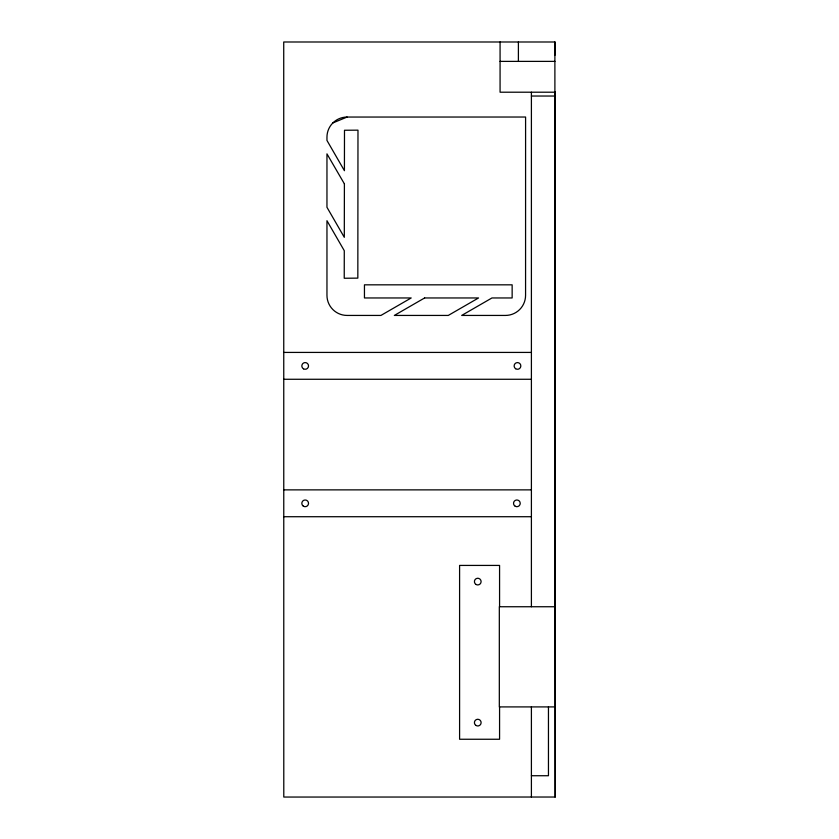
<?xml version="1.0" encoding="UTF-8"?>
<svg xmlns="http://www.w3.org/2000/svg" width="839" height="839" viewBox="0 0 839 839"><rect width="100%" height="100%" fill="white"/><g stroke="black" fill="none" stroke-linecap="round" stroke-linejoin="round"><path stroke-width="1.26" d="M332.852 122.945L347.084 117.051L525.592 117.03L525.571 295.307A20.126 20.126 0 0 1 505.445 315.433L461.691 315.433L491.958 297.96L512.147 297.96L512.147 284.83L364.451 284.83L364.451 297.96L411.194 297.96L380.927 315.433L347.084 315.433A20.126 20.126 0 0 1 326.958 295.307L326.958 220.709L344.284 250.704L344.231 278.254L357.834 278.129L357.98 130.16L344.493 130.255L344.42 170.695L326.958 140.438L326.958 137.177A20.126 20.126 0 0 1 347.084 117.051M555.04 41.992L283.729 41.992L283.792 797.05L555.271 797.029L554.925 91.535M554.883 55.374L554.883 41.95L555.114 797.05M500.075 61.383L554.925 61.383M554.925 92.206L500.075 92.206L500.075 41.95M531.402 96.034L555.271 96.034M283.792 352.422L531.402 352.422M283.792 379.27L531.402 379.27M283.792 489.871L531.402 489.871M283.792 516.719L531.402 516.719M555.271 606.744L499.32 606.744L499.32 706.91L555.271 706.91M531.402 775.729L548.454 775.729L548.454 706.91M531.402 92.206L531.402 606.744M531.402 706.91L531.402 797.05M518.397 41.95L518.397 61.383M499.572 606.744L499.572 565.423L459.594 565.423L459.594 739.253L499.572 739.253L499.572 706.91M344.399 183.888L344.305 237.322L326.958 207.285L326.958 153.862L344.399 183.888M424.618 297.96L394.34 315.433L448.267 315.433L478.545 297.96L424.618 297.96M303.498 368.835A3.356 3.356 0 0 0 308.532 365.93A3.356 3.356 0 0 0 303.498 363.025A3.356 3.356 0 0 0 303.498 368.835M515.597 368.709A3.356 3.356 0 0 0 520.83 366.171A3.356 3.356 0 0 0 516.016 362.92A3.356 3.356 0 0 0 515.597 368.709M303.298 506.116A3.356 3.356 0 0 0 308.521 503.578A3.356 3.356 0 0 0 303.718 500.317A3.356 3.356 0 0 0 303.298 506.116M515.198 506.242A3.356 3.356 0 0 0 520.232 503.337A3.356 3.356 0 0 0 515.198 500.432A3.356 3.356 0 0 0 515.198 506.242M475.881 725.399A3.356 3.356 0 0 0 481.114 722.861A3.356 3.356 0 0 0 476.3 719.6A3.356 3.356 0 0 0 475.881 725.399M476.091 584.5A3.356 3.356 0 0 0 481.114 581.595A3.356 3.356 0 0 0 476.091 578.69A3.356 3.356 0 0 0 476.091 584.5"/></g></svg>
